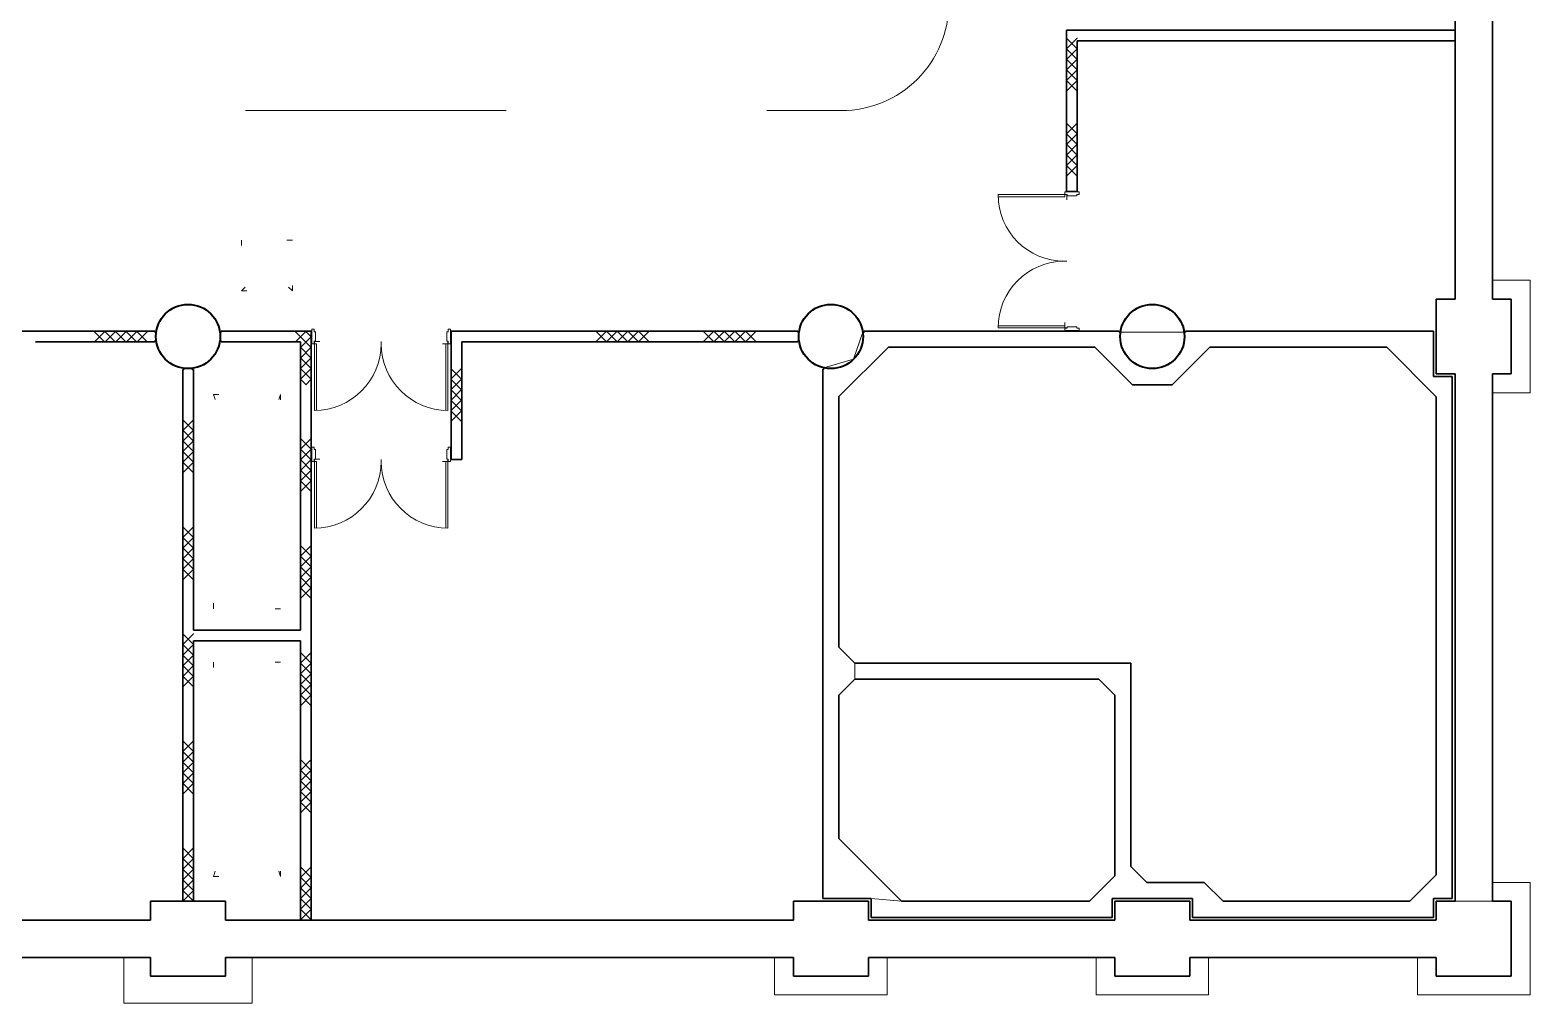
# Model space of a CAD drawing. Header units: metres. Extents: x 1807 to 3745, y 842 to 1968.
# Drawn here: x 3600.05 to 3628.05, y 1263.3 to 1281.48 of the extents above; entities that cross this region are included whole.
import ezdxf

# ---------------------------------------------------------------- set-up
doc = ezdxf.new("R2010")
doc.units = ezdxf.units.M
doc.header["$MEASUREMENT"] = 0
doc.linetypes.add('DGN1', pattern=[7.299439, 0, -7.299439])
doc.linetypes.add('DGN2', pattern=[9.732586, 4.866293, -4.866293])
doc.layers.add('Level 1', color=7, linetype='Continuous', lineweight=0)

msp = doc.modelspace()

# ---------------------------------------------------------------- linework, layer by layer
at = {"layer": 'Level 1', "color": 7, "linetype": 'Continuous', "lineweight": 30}
for p, q in [((3626.649, 1276.45), (3626.649, 1286.3)), ((3627.349, 1276.45), (3627.349, 1286.3)), ((3626.649, 1281.475), (3619.399, 1281.475)), ((3619.399, 1278.46), (3619.399, 1281.475)), ((3619.598, 1278.46), (3619.599, 1281.275)), ((3626.649, 1281.275), (3619.599, 1281.275)), ((3619.399, 1278.46), (3619.598, 1278.46)), ((3626.649, 1276.45), (3626.299, 1276.45)), ((3626.299, 1276.45), (3626.299, 1275.05)), ((3627.699, 1276.45), (3627.349, 1276.45)), ((3627.699, 1275.05), (3627.699, 1276.45)), ((3602.379, 1275.85), (3599.454, 1275.85)), ((3602.379, 1275.83), (3602.379, 1275.85)), ((3602.404, 1275.83), (3602.379, 1275.83)), ((3603.594, 1275.83), (3603.619, 1275.83)), ((3605.299, 1275.85), (3603.619, 1275.85)), ((3603.619, 1275.83), (3603.619, 1275.85)), ((3605.299, 1264.85), (3605.299, 1275.85)), ((3607.91, 1275.85), (3614.379, 1275.85)), ((3607.91, 1273.45), (3607.91, 1275.85)), ((3614.379, 1275.83), (3614.379, 1275.85)), ((3614.404, 1275.83), (3614.379, 1275.83)), ((3615.594, 1275.83), (3615.619, 1275.83)), ((3620.379, 1275.85), (3615.619, 1275.85)), ((3615.619, 1275.83), (3615.619, 1275.85)), ((3621.594, 1275.83), (3621.619, 1275.83)), ((3626.249, 1275.85), (3621.619, 1275.85)), ((3621.619, 1275.83), (3621.619, 1275.85)), ((3626.249, 1275), (3626.249, 1275.85)), ((3602.379, 1275.65), (3600.149, 1275.65)), ((3602.404, 1275.67), (3602.379, 1275.67)), ((3602.379, 1275.67), (3602.379, 1275.65)), ((3603.594, 1275.67), (3603.619, 1275.67)), ((3603.619, 1275.67), (3603.619, 1275.65)), ((3605.099, 1275.65), (3603.619, 1275.65)), ((3605.099, 1270.265), (3605.099, 1275.65)), ((3608.11, 1273.45), (3608.11, 1275.65)), ((3608.11, 1275.65), (3614.38, 1275.65)), ((3614.404, 1275.67), (3614.379, 1275.67)), ((3614.379, 1275.67), (3614.38, 1275.65)), ((3615.149, 1274.627), (3616.072, 1275.55)), ((3619.926, 1275.55), (3616.072, 1275.55)), ((3620.626, 1274.85), (3619.926, 1275.55)), ((3621.372, 1274.85), (3622.072, 1275.55)), ((3625.375, 1275.55), (3622.072, 1275.55)), ((3625.375, 1275.55), (3626.299, 1274.626)), ((3602.899, 1265.2), (3602.899, 1275.131)), ((3602.919, 1275.131), (3602.899, 1275.131)), ((3602.919, 1275.156), (3602.919, 1275.131)), ((3603.079, 1275.156), (3603.079, 1275.131)), ((3603.079, 1275.131), (3603.099, 1275.131)), ((3603.099, 1270.265), (3603.099, 1275.131)), ((3614.849, 1265.25), (3614.849, 1275.14)), ((3614.869, 1275.14), (3614.849, 1275.14)), ((3614.869, 1275.165), (3614.869, 1275.14)), ((3621.372, 1274.85), (3620.626, 1274.85)), ((3626.599, 1275), (3626.249, 1275)), ((3626.299, 1275.05), (3626.649, 1275.05)), ((3626.599, 1265.25), (3626.599, 1275)), ((3626.649, 1265.2), (3626.649, 1275.05)), ((3627.349, 1265.201), (3627.349, 1275.05)), ((3627.349, 1275.05), (3627.699, 1275.05)), ((3615.149, 1269.95), (3615.149, 1274.627)), ((3626.299, 1265.695), (3626.299, 1274.626)), ((3607.91, 1273.45), (3608.11, 1273.45)), ((3605.099, 1270.265), (3603.099, 1270.265)), ((3605.099, 1270.065), (3603.099, 1270.066)), ((3603.099, 1265.2), (3603.099, 1270.066)), ((3605.099, 1264.85), (3605.099, 1270.065)), ((3615.449, 1269.65), (3615.149, 1269.95)), ((3620.599, 1269.65), (3615.449, 1269.65)), ((3620.599, 1265.85), (3620.599, 1269.65)), ((3615.149, 1269.05), (3615.449, 1269.35)), ((3619.999, 1269.35), (3615.449, 1269.35)), ((3620.299, 1269.05), (3619.999, 1269.35)), ((3615.149, 1266.371), (3615.149, 1269.05)), ((3620.299, 1265.675), (3620.299, 1269.05)), ((3616.319, 1265.2), (3615.149, 1266.371)), ((3619.824, 1265.2), (3620.299, 1265.675)), ((3620.599, 1265.85), (3620.899, 1265.55)), ((3625.804, 1265.2), (3626.299, 1265.695)), ((3621.969, 1265.55), (3620.899, 1265.55)), ((3622.319, 1265.2), (3621.969, 1265.55)), ((3603.699, 1265.2), (3602.299, 1265.2)), ((3602.299, 1265.2), (3602.299, 1264.85)), ((3603.699, 1264.85), (3603.699, 1265.2)), ((3615.699, 1265.2), (3614.299, 1265.2)), ((3614.299, 1265.2), (3614.299, 1264.85)), ((3615.749, 1265.25), (3614.849, 1265.25)), ((3615.699, 1264.85), (3615.699, 1265.2)), ((3615.749, 1264.9), (3615.749, 1265.25)), ((3619.824, 1265.2), (3616.319, 1265.2)), ((3621.749, 1265.25), (3620.249, 1265.25)), ((3620.249, 1264.9), (3620.249, 1265.25)), ((3621.699, 1265.2), (3620.299, 1265.2)), ((3620.299, 1265.2), (3620.299, 1264.85)), ((3621.699, 1264.85), (3621.699, 1265.2)), ((3621.749, 1264.9), (3621.749, 1265.25)), ((3625.804, 1265.2), (3622.319, 1265.2)), ((3626.249, 1264.9), (3626.249, 1265.25)), ((3626.599, 1265.25), (3626.249, 1265.25)), ((3626.299, 1264.851), (3626.299, 1265.201)), ((3626.299, 1265.201), (3626.649, 1265.2)), ((3627.349, 1265.201), (3627.699, 1265.2)), ((3627.699, 1265.2), (3627.699, 1263.8)), ((3591.699, 1264.85), (3602.299, 1264.85)), ((3603.699, 1264.85), (3614.299, 1264.85)), ((3615.699, 1264.85), (3620.299, 1264.85)), ((3620.249, 1264.9), (3615.749, 1264.9)), ((3621.699, 1264.85), (3626.299, 1264.85)), ((3626.249, 1264.9), (3621.749, 1264.9)), ((3591.699, 1264.15), (3602.299, 1264.15)), ((3602.299, 1264.15), (3602.299, 1263.8)), ((3603.699, 1263.8), (3603.699, 1264.15)), ((3603.699, 1264.15), (3614.299, 1264.15)), ((3614.299, 1264.15), (3614.299, 1263.8)), ((3615.699, 1263.8), (3615.699, 1264.15)), ((3615.699, 1264.15), (3620.299, 1264.15)), ((3620.299, 1264.15), (3620.299, 1263.8)), ((3621.699, 1263.8), (3621.699, 1264.15)), ((3621.699, 1264.15), (3626.299, 1264.15)), ((3626.299, 1263.8), (3626.299, 1264.151)), ((3602.299, 1263.8), (3603.699, 1263.8)), ((3614.299, 1263.8), (3615.699, 1263.8)), ((3620.299, 1263.8), (3621.699, 1263.8)), ((3627.699, 1263.8), (3626.299, 1263.8))]:
    msp.add_line(p, q, dxfattribs=at)
at = {"layer": 'Level 1', "color": 7, "linetype": 'Continuous', "lineweight": 0}
for p, q in [((3626.649, 1276.45), (3626.649, 1286.3)), ((3627.349, 1286.3), (3627.349, 1276.45)), ((3619.405, 1281.328), (3619.399, 1281.322)), ((3619.599, 1281.324), (3619.399, 1281.124)), ((3619.399, 1281.324), (3619.599, 1281.124)), ((3619.593, 1281.328), (3619.599, 1281.322)), ((3619.599, 1281.126), (3619.399, 1280.926)), ((3619.399, 1281.126), (3619.599, 1280.926)), ((3619.599, 1280.928), (3619.399, 1280.728)), ((3619.399, 1280.928), (3619.599, 1280.728)), ((3619.599, 1280.73), (3619.399, 1280.53)), ((3619.399, 1280.73), (3619.599, 1280.53)), ((3619.599, 1280.532), (3619.399, 1280.332)), ((3619.399, 1280.532), (3619.599, 1280.332)), ((3619.399, 1280.334), (3619.405, 1280.328)), ((3619.599, 1280.334), (3619.593, 1280.328)), ((3619.405, 1279.74), (3619.399, 1279.734)), ((3619.599, 1279.736), (3619.399, 1279.536)), ((3619.399, 1279.736), (3619.599, 1279.536)), ((3619.593, 1279.74), (3619.599, 1279.734)), ((3619.599, 1279.538), (3619.399, 1279.338)), ((3619.399, 1279.538), (3619.599, 1279.338)), ((3619.599, 1279.34), (3619.399, 1279.14)), ((3619.399, 1279.34), (3619.599, 1279.14)), ((3619.599, 1279.142), (3619.399, 1278.942)), ((3619.399, 1279.142), (3619.599, 1278.942)), ((3619.599, 1278.944), (3619.399, 1278.744)), ((3619.399, 1278.944), (3619.599, 1278.744)), ((3619.399, 1278.746), (3619.405, 1278.74)), ((3619.599, 1278.746), (3619.593, 1278.74)), ((3619.364, 1278.4), (3618.118, 1278.4)), ((3618.119, 1278.36), (3619.364, 1278.36)), ((3619.634, 1278.45), (3619.364, 1278.45)), ((3619.364, 1278.45), (3619.364, 1278.405)), ((3619.364, 1278.405), (3619.409, 1278.405)), ((3619.364, 1278.36), (3619.364, 1278.4)), ((3619.399, 1278.45), (3619.399, 1278.46)), ((3619.399, 1278.46), (3619.599, 1278.46)), ((3619.599, 1278.45), (3619.399, 1278.45)), ((3619.409, 1278.405), (3619.409, 1278.38)), ((3619.409, 1278.38), (3619.589, 1278.38)), ((3619.589, 1278.38), (3619.589, 1278.405)), ((3619.589, 1278.405), (3619.634, 1278.405)), ((3619.599, 1278.46), (3619.599, 1278.45)), ((3619.634, 1278.405), (3619.634, 1278.45)), ((3628.049, 1276.8), (3627.349, 1276.8)), ((3628.049, 1274.7), (3628.049, 1276.8)), ((3626.299, 1275.05), (3626.299, 1276.45)), ((3626.299, 1276.45), (3626.649, 1276.45)), ((3627.349, 1276.45), (3627.699, 1276.45)), ((3627.699, 1276.45), (3627.699, 1275.05)), ((3601.251, 1275.846), (3601.245, 1275.84)), ((3601.449, 1275.646), (3601.249, 1275.846)), ((3601.449, 1275.846), (3601.249, 1275.646)), ((3601.647, 1275.646), (3601.447, 1275.846)), ((3601.647, 1275.846), (3601.447, 1275.646)), ((3601.845, 1275.646), (3601.645, 1275.846)), ((3601.845, 1275.846), (3601.645, 1275.646)), ((3602.043, 1275.646), (3601.843, 1275.846)), ((3602.043, 1275.846), (3601.843, 1275.646)), ((3602.241, 1275.646), (3602.041, 1275.846)), ((3602.241, 1275.846), (3602.041, 1275.646)), ((3602.245, 1275.84), (3602.239, 1275.846)), ((3605.007, 1275.85), (3604.999, 1275.842)), ((3604.999, 1275.846), (3605.299, 1275.546)), ((3605.205, 1275.85), (3605.005, 1275.65)), ((3605.299, 1275.746), (3605.099, 1275.546)), ((3605.193, 1275.85), (3605.299, 1275.744)), ((3605.299, 1275.85), (3605.309, 1275.85)), ((3605.299, 1275.65), (3605.299, 1275.85)), ((3605.309, 1275.885), (3605.309, 1275.615)), ((3605.354, 1275.885), (3605.309, 1275.885)), ((3605.309, 1275.85), (3605.309, 1275.65)), ((3605.354, 1275.84), (3605.354, 1275.885)), ((3605.379, 1275.84), (3605.354, 1275.84)), ((3605.379, 1275.66), (3605.379, 1275.84)), ((3607.829, 1275.66), (3607.829, 1275.84)), ((3607.829, 1275.84), (3607.854, 1275.84)), ((3607.854, 1275.84), (3607.854, 1275.885)), ((3607.854, 1275.885), (3607.899, 1275.885)), ((3607.899, 1275.885), (3607.899, 1275.615)), ((3607.909, 1275.85), (3607.899, 1275.85)), ((3607.899, 1275.85), (3607.899, 1275.65)), ((3607.909, 1275.65), (3607.909, 1275.85)), ((3610.609, 1275.844), (3610.615, 1275.85)), ((3610.613, 1275.85), (3610.813, 1275.65)), ((3610.613, 1275.65), (3610.813, 1275.85)), ((3610.811, 1275.85), (3611.011, 1275.65)), ((3610.811, 1275.65), (3611.011, 1275.85)), ((3611.009, 1275.85), (3611.209, 1275.65)), ((3611.009, 1275.65), (3611.209, 1275.85)), ((3611.207, 1275.85), (3611.407, 1275.65)), ((3611.207, 1275.65), (3611.407, 1275.85)), ((3611.405, 1275.85), (3611.605, 1275.65)), ((3611.405, 1275.65), (3611.605, 1275.85)), ((3611.603, 1275.85), (3611.609, 1275.844)), ((3612.609, 1275.844), (3612.615, 1275.85)), ((3612.613, 1275.85), (3612.813, 1275.65)), ((3612.613, 1275.65), (3612.813, 1275.85)), ((3612.811, 1275.85), (3613.011, 1275.65)), ((3612.811, 1275.65), (3613.011, 1275.85)), ((3613.009, 1275.85), (3613.209, 1275.65)), ((3613.009, 1275.65), (3613.209, 1275.85)), ((3613.207, 1275.85), (3613.407, 1275.65)), ((3613.207, 1275.65), (3613.407, 1275.85)), ((3613.405, 1275.85), (3613.605, 1275.65)), ((3613.405, 1275.65), (3613.605, 1275.85)), ((3613.603, 1275.85), (3613.609, 1275.844)), ((3615.423, 1275.326), (3615.594, 1275.83)), ((3615.594, 1275.83), (3615.619, 1275.83)), ((3615.619, 1275.83), (3615.619, 1275.85)), ((3615.619, 1275.85), (3620.379, 1275.85)), ((3618.119, 1275.95), (3619.364, 1275.95)), ((3619.364, 1275.91), (3618.119, 1275.91)), ((3619.364, 1275.95), (3619.364, 1275.91)), ((3619.364, 1275.86), (3619.364, 1275.905)), ((3619.364, 1275.905), (3619.409, 1275.905)), ((3619.634, 1275.86), (3619.364, 1275.86)), ((3619.599, 1275.86), (3619.399, 1275.86)), ((3619.399, 1275.86), (3619.399, 1275.85)), ((3619.399, 1275.85), (3619.599, 1275.85)), ((3619.409, 1275.905), (3619.409, 1275.93)), ((3619.409, 1275.93), (3619.589, 1275.93)), ((3619.589, 1275.93), (3619.589, 1275.905)), ((3619.589, 1275.905), (3619.634, 1275.905)), ((3619.599, 1275.85), (3619.599, 1275.86)), ((3619.634, 1275.905), (3619.634, 1275.86)), ((3620.379, 1275.85), (3620.379, 1275.83)), ((3620.379, 1275.83), (3620.404, 1275.83)), ((3620.404, 1275.83), (3621.594, 1275.83)), ((3621.594, 1275.83), (3621.619, 1275.83)), ((3621.619, 1275.83), (3621.619, 1275.85)), ((3621.619, 1275.85), (3626.249, 1275.85)), ((3626.249, 1275.85), (3626.249, 1275)), ((3601.251, 1275.646), (3601.245, 1275.652)), ((3602.245, 1275.652), (3602.239, 1275.646)), ((3605.299, 1275.548), (3605.099, 1275.348)), ((3605.099, 1275.548), (3605.299, 1275.348)), ((3605.309, 1275.65), (3605.299, 1275.65)), ((3605.309, 1275.615), (3605.354, 1275.615)), ((3605.354, 1275.615), (3605.354, 1275.66)), ((3605.354, 1275.66), (3605.379, 1275.66)), ((3605.359, 1275.615), (3605.359, 1274.37)), ((3605.399, 1275.615), (3605.359, 1275.615)), ((3605.399, 1274.37), (3605.399, 1275.615)), ((3607.809, 1274.37), (3607.809, 1275.615)), ((3607.809, 1275.615), (3607.849, 1275.615)), ((3607.854, 1275.66), (3607.829, 1275.66)), ((3607.849, 1275.615), (3607.849, 1274.37)), ((3607.854, 1275.615), (3607.854, 1275.66)), ((3607.899, 1275.615), (3607.854, 1275.615)), ((3607.899, 1275.65), (3607.909, 1275.65)), ((3610.609, 1275.656), (3610.615, 1275.65)), ((3611.603, 1275.65), (3611.609, 1275.656)), ((3612.609, 1275.656), (3612.615, 1275.65)), ((3613.603, 1275.65), (3613.609, 1275.656)), ((3616.072, 1275.55), (3615.149, 1274.627)), ((3619.926, 1275.55), (3616.072, 1275.55)), ((3620.626, 1274.85), (3619.926, 1275.55)), ((3622.072, 1275.55), (3621.372, 1274.85)), ((3625.375, 1275.55), (3622.072, 1275.55)), ((3626.299, 1274.626), (3625.375, 1275.55)), ((3605.299, 1275.35), (3605.099, 1275.15)), ((3605.099, 1275.35), (3605.299, 1275.15)), ((3605.299, 1275.152), (3605.099, 1274.952)), ((3605.099, 1275.152), (3605.299, 1274.952)), ((3607.91, 1275.157), (3607.904, 1275.151)), ((3608.104, 1275.153), (3607.904, 1274.953)), ((3607.904, 1275.153), (3608.104, 1274.953)), ((3608.098, 1275.157), (3608.104, 1275.151)), ((3614.849, 1265.25), (3614.849, 1275.14)), ((3614.849, 1275.14), (3614.869, 1275.14)), ((3614.869, 1275.165), (3615.423, 1275.326)), ((3614.869, 1275.14), (3614.869, 1275.165)), ((3605.099, 1274.954), (3605.203, 1274.85)), ((3605.299, 1274.954), (3605.195, 1274.85)), ((3608.104, 1274.955), (3607.904, 1274.755)), ((3607.904, 1274.955), (3608.104, 1274.755)), ((3621.372, 1274.85), (3620.626, 1274.85)), ((3626.249, 1275), (3626.599, 1275)), ((3626.649, 1275.05), (3626.299, 1275.05)), ((3626.599, 1275), (3626.599, 1265.25)), ((3626.649, 1265.2), (3626.649, 1275.05)), ((3627.699, 1275.05), (3627.349, 1275.05)), ((3627.349, 1275.05), (3627.349, 1265.201)), ((3608.104, 1274.757), (3607.904, 1274.557)), ((3607.904, 1274.757), (3608.104, 1274.557)), ((3608.104, 1274.559), (3607.904, 1274.359)), ((3607.904, 1274.559), (3608.104, 1274.359)), ((3615.149, 1274.627), (3615.149, 1269.95)), ((3626.299, 1265.695), (3626.299, 1274.626)), ((3627.349, 1274.7), (3628.049, 1274.7)), ((3608.104, 1274.361), (3607.904, 1274.161)), ((3607.904, 1274.361), (3608.104, 1274.161)), ((3602.905, 1274.2), (3602.899, 1274.194)), ((3603.099, 1274.196), (3602.899, 1273.996)), ((3602.899, 1274.196), (3603.099, 1273.996)), ((3603.099, 1273.998), (3602.899, 1273.798)), ((3602.899, 1273.998), (3603.099, 1273.798)), ((3603.093, 1274.2), (3603.099, 1274.194)), ((3607.904, 1274.163), (3607.91, 1274.157)), ((3608.104, 1274.163), (3608.098, 1274.157)), ((3603.099, 1273.8), (3602.899, 1273.6)), ((3602.899, 1273.8), (3603.099, 1273.6)), ((3605.105, 1273.85), (3605.099, 1273.844)), ((3605.299, 1273.846), (3605.099, 1273.646)), ((3605.099, 1273.846), (3605.299, 1273.646)), ((3605.293, 1273.85), (3605.299, 1273.844)), ((3603.099, 1273.602), (3602.899, 1273.402)), ((3602.899, 1273.602), (3603.099, 1273.402)), ((3605.299, 1273.648), (3605.099, 1273.448)), ((3605.099, 1273.648), (3605.299, 1273.448)), ((3605.299, 1273.45), (3605.099, 1273.25)), ((3605.099, 1273.45), (3605.299, 1273.25)), ((3605.3, 1273.65), (3605.309, 1273.65)), ((3605.3, 1273.45), (3605.3, 1273.65)), ((3605.309, 1273.45), (3605.3, 1273.45)), ((3605.309, 1273.685), (3605.31, 1273.416)), ((3605.355, 1273.685), (3605.309, 1273.685)), ((3605.309, 1273.65), (3605.309, 1273.45)), ((3605.354, 1273.64), (3605.355, 1273.685)), ((3605.38, 1273.64), (3605.354, 1273.64)), ((3605.355, 1273.415), (3605.354, 1273.46)), ((3605.354, 1273.46), (3605.38, 1273.46)), ((3605.38, 1273.46), (3605.38, 1273.64)), ((3607.83, 1273.46), (3607.83, 1273.64)), ((3607.83, 1273.64), (3607.855, 1273.64)), ((3607.855, 1273.46), (3607.83, 1273.46)), ((3607.854, 1273.416), (3607.855, 1273.46)), ((3607.855, 1273.64), (3607.855, 1273.685)), ((3607.855, 1273.685), (3607.9, 1273.685)), ((3607.9, 1273.685), (3607.899, 1273.415)), ((3607.91, 1273.65), (3607.899, 1273.65)), ((3607.899, 1273.65), (3607.9, 1273.45)), ((3607.9, 1273.45), (3607.91, 1273.45)), ((3607.91, 1273.45), (3607.91, 1273.65)), ((3603.099, 1273.404), (3602.899, 1273.204)), ((3602.899, 1273.404), (3603.099, 1273.204)), ((3602.899, 1273.206), (3602.905, 1273.2)), ((3603.099, 1273.206), (3603.093, 1273.2)), ((3605.299, 1273.252), (3605.099, 1273.052)), ((3605.099, 1273.252), (3605.299, 1273.052)), ((3605.31, 1273.416), (3605.355, 1273.415)), ((3605.359, 1273.415), (3605.359, 1272.17)), ((3605.399, 1273.415), (3605.359, 1273.415)), ((3605.399, 1272.171), (3605.399, 1273.415)), ((3607.809, 1272.171), (3607.81, 1273.415)), ((3607.81, 1273.415), (3607.849, 1273.415)), ((3607.849, 1273.415), (3607.849, 1272.17)), ((3607.899, 1273.415), (3607.854, 1273.416)), ((3605.299, 1273.054), (3605.099, 1272.854)), ((3605.099, 1273.054), (3605.299, 1272.854)), ((3605.099, 1272.856), (3605.105, 1272.85)), ((3605.299, 1272.856), (3605.293, 1272.85)), ((3602.905, 1272.2), (3602.899, 1272.194)), ((3603.099, 1272.196), (3602.899, 1271.996)), ((3602.899, 1272.196), (3603.099, 1271.996)), ((3603.093, 1272.2), (3603.099, 1272.194)), ((3603.099, 1271.998), (3602.899, 1271.798)), ((3602.899, 1271.998), (3603.099, 1271.798)), ((3603.099, 1271.8), (3602.899, 1271.6)), ((3602.899, 1271.8), (3603.099, 1271.6)), ((3605.105, 1271.85), (3605.099, 1271.844)), ((3605.299, 1271.846), (3605.099, 1271.646)), ((3605.099, 1271.846), (3605.299, 1271.646)), ((3605.293, 1271.85), (3605.299, 1271.844)), ((3603.099, 1271.602), (3602.899, 1271.402)), ((3602.899, 1271.602), (3603.099, 1271.402)), ((3605.299, 1271.648), (3605.099, 1271.448)), ((3605.099, 1271.648), (3605.299, 1271.448)), ((3603.099, 1271.404), (3602.899, 1271.204)), ((3602.899, 1271.404), (3603.099, 1271.204)), ((3602.899, 1271.206), (3602.905, 1271.2)), ((3603.099, 1271.206), (3603.093, 1271.2)), ((3605.299, 1271.45), (3605.099, 1271.25)), ((3605.099, 1271.45), (3605.299, 1271.25)), ((3605.299, 1271.252), (3605.099, 1271.052)), ((3605.099, 1271.252), (3605.299, 1271.052)), ((3605.299, 1271.054), (3605.099, 1270.854)), ((3605.099, 1271.054), (3605.299, 1270.854)), ((3605.099, 1270.856), (3605.105, 1270.85)), ((3605.299, 1270.856), (3605.293, 1270.85)), ((3602.905, 1270.2), (3602.899, 1270.194)), ((3603.099, 1270.196), (3602.899, 1269.996)), ((3602.899, 1270.196), (3603.099, 1269.996)), ((3603.093, 1270.2), (3603.099, 1270.194)), ((3603.099, 1269.998), (3602.899, 1269.798)), ((3602.899, 1269.998), (3603.099, 1269.798)), ((3603.099, 1269.8), (3602.899, 1269.6)), ((3602.899, 1269.8), (3603.099, 1269.6)), ((3605.105, 1269.85), (3605.099, 1269.844)), ((3605.299, 1269.846), (3605.099, 1269.646)), ((3605.099, 1269.846), (3605.299, 1269.646)), ((3605.293, 1269.85), (3605.299, 1269.844)), ((3615.149, 1269.95), (3615.449, 1269.65)), ((3603.099, 1269.602), (3602.899, 1269.402)), ((3602.899, 1269.602), (3603.099, 1269.402)), ((3605.299, 1269.648), (3605.099, 1269.448)), ((3605.099, 1269.648), (3605.299, 1269.448)), ((3615.449, 1269.35), (3615.449, 1269.65)), ((3615.449, 1269.65), (3620.599, 1269.65)), ((3615.449, 1269.65), (3615.449, 1269.35)), ((3620.599, 1269.65), (3620.599, 1265.85)), ((3603.099, 1269.404), (3602.899, 1269.204)), ((3602.899, 1269.404), (3603.099, 1269.204)), ((3605.299, 1269.45), (3605.099, 1269.25)), ((3605.099, 1269.45), (3605.299, 1269.25)), ((3605.299, 1269.252), (3605.099, 1269.052)), ((3605.099, 1269.252), (3605.299, 1269.052)), ((3615.449, 1269.35), (3615.149, 1269.05)), ((3619.999, 1269.35), (3615.449, 1269.35)), ((3620.299, 1269.05), (3619.999, 1269.35)), ((3602.899, 1269.206), (3602.905, 1269.2)), ((3603.099, 1269.206), (3603.093, 1269.2)), ((3605.299, 1269.054), (3605.099, 1268.854)), ((3605.099, 1269.054), (3605.299, 1268.854)), ((3615.149, 1269.05), (3615.149, 1266.371)), ((3620.299, 1265.675), (3620.299, 1269.05)), ((3605.099, 1268.856), (3605.105, 1268.85)), ((3605.299, 1268.856), (3605.293, 1268.85)), ((3602.905, 1268.2), (3602.899, 1268.194)), ((3603.099, 1268.196), (3602.899, 1267.996)), ((3602.899, 1268.196), (3603.099, 1267.996)), ((3603.093, 1268.2), (3603.099, 1268.194)), ((3603.099, 1267.998), (3602.899, 1267.798)), ((3602.899, 1267.998), (3603.099, 1267.798)), ((3605.105, 1267.85), (3605.099, 1267.844)), ((3605.299, 1267.846), (3605.099, 1267.646)), ((3605.099, 1267.846), (3605.299, 1267.646)), ((3605.293, 1267.85), (3605.299, 1267.844)), ((3603.099, 1267.8), (3602.899, 1267.6)), ((3602.899, 1267.8), (3603.099, 1267.6)), ((3603.099, 1267.602), (3602.899, 1267.402)), ((3602.899, 1267.602), (3603.099, 1267.402)), ((3605.299, 1267.648), (3605.099, 1267.448)), ((3605.099, 1267.648), (3605.299, 1267.448)), ((3603.099, 1267.404), (3602.899, 1267.204)), ((3602.899, 1267.404), (3603.099, 1267.204)), ((3605.299, 1267.45), (3605.099, 1267.25)), ((3605.099, 1267.45), (3605.299, 1267.25)), ((3602.899, 1267.206), (3602.905, 1267.2)), ((3603.099, 1267.206), (3603.093, 1267.2)), ((3605.299, 1267.252), (3605.099, 1267.052)), ((3605.099, 1267.252), (3605.299, 1267.052)), ((3605.299, 1267.054), (3605.099, 1266.854)), ((3605.099, 1267.054), (3605.299, 1266.854)), ((3605.099, 1266.856), (3605.105, 1266.85)), ((3605.299, 1266.856), (3605.293, 1266.85)), ((3602.905, 1266.2), (3602.899, 1266.194)), ((3603.099, 1266.196), (3602.899, 1265.996)), ((3602.899, 1266.196), (3603.099, 1265.996)), ((3603.093, 1266.2), (3603.099, 1266.194)), ((3615.149, 1266.371), (3616.319, 1265.2)), ((3603.099, 1265.998), (3602.899, 1265.798)), ((3602.899, 1265.998), (3603.099, 1265.798)), ((3603.099, 1265.8), (3602.899, 1265.6)), ((3602.899, 1265.8), (3603.099, 1265.6)), ((3603.099, 1265.602), (3602.899, 1265.402)), ((3602.899, 1265.602), (3603.099, 1265.402)), ((3605.105, 1265.85), (3605.099, 1265.844)), ((3605.299, 1265.846), (3605.099, 1265.646)), ((3605.099, 1265.846), (3605.299, 1265.646)), ((3605.299, 1265.648), (3605.099, 1265.448)), ((3605.099, 1265.648), (3605.299, 1265.448)), ((3605.293, 1265.85), (3605.299, 1265.844)), ((3619.824, 1265.2), (3620.299, 1265.675)), ((3620.599, 1265.85), (3620.899, 1265.55)), ((3625.804, 1265.2), (3626.299, 1265.695)), ((3603.099, 1265.404), (3602.899, 1265.204)), ((3602.899, 1265.404), (3603.099, 1265.204)), ((3605.299, 1265.45), (3605.099, 1265.25)), ((3605.099, 1265.45), (3605.299, 1265.25)), ((3620.899, 1265.55), (3621.969, 1265.55)), ((3621.969, 1265.55), (3622.319, 1265.2)), ((3627.349, 1265.55), (3628.049, 1265.55)), ((3628.049, 1265.55), (3628.049, 1263.45)), ((3602.299, 1264.85), (3602.299, 1265.2)), ((3602.299, 1265.2), (3603.699, 1265.2)), ((3602.899, 1265.206), (3602.905, 1265.2)), ((3603.099, 1265.206), (3603.093, 1265.2)), ((3603.699, 1265.2), (3603.699, 1264.85)), ((3605.299, 1265.252), (3605.099, 1265.052)), ((3605.099, 1265.252), (3605.299, 1265.052)), ((3605.299, 1265.054), (3605.099, 1264.854)), ((3605.099, 1265.054), (3605.299, 1264.854)), ((3614.299, 1264.85), (3614.299, 1265.2)), ((3614.299, 1265.2), (3615.699, 1265.2)), ((3615.749, 1265.25), (3614.849, 1265.25)), ((3615.699, 1265.2), (3615.699, 1264.85)), ((3615.749, 1264.9), (3615.749, 1265.25)), ((3615.749, 1265.25), (3616.319, 1265.2)), ((3616.319, 1265.2), (3615.749, 1265.25)), ((3616.319, 1265.2), (3619.824, 1265.2)), ((3621.749, 1265.25), (3620.249, 1265.25)), ((3620.249, 1265.25), (3620.249, 1264.9)), ((3620.299, 1264.85), (3620.299, 1265.2)), ((3620.299, 1265.2), (3621.699, 1265.2)), ((3621.699, 1265.2), (3621.699, 1264.85)), ((3621.749, 1264.9), (3621.749, 1265.25)), ((3622.319, 1265.2), (3625.804, 1265.2)), ((3626.599, 1265.25), (3626.249, 1265.25)), ((3626.249, 1265.25), (3626.249, 1264.9)), ((3626.299, 1264.85), (3626.299, 1265.201)), ((3626.299, 1265.201), (3627.699, 1265.2)), ((3627.349, 1265.201), (3626.649, 1265.2)), ((3627.699, 1265.2), (3627.699, 1263.8)), ((3591.699, 1264.85), (3602.299, 1264.85)), ((3603.699, 1264.85), (3614.299, 1264.85)), ((3605.099, 1264.856), (3605.105, 1264.85)), ((3605.299, 1264.856), (3605.293, 1264.85)), ((3615.699, 1264.85), (3620.299, 1264.85)), ((3620.249, 1264.9), (3615.749, 1264.9)), ((3621.699, 1264.85), (3626.299, 1264.85)), ((3626.249, 1264.9), (3621.749, 1264.9)), ((3602.299, 1264.15), (3591.699, 1264.15)), ((3601.799, 1264.15), (3601.799, 1263.3)), ((3602.299, 1263.8), (3602.299, 1264.15)), ((3614.299, 1264.15), (3603.699, 1264.15)), ((3603.699, 1264.15), (3603.699, 1263.8)), ((3604.199, 1263.3), (3604.199, 1264.15)), ((3613.949, 1264.15), (3613.949, 1263.45)), ((3614.299, 1263.8), (3614.299, 1264.15)), ((3620.299, 1264.15), (3615.699, 1264.15)), ((3615.699, 1264.15), (3615.699, 1263.8)), ((3616.049, 1263.45), (3616.049, 1264.15)), ((3619.949, 1264.15), (3619.949, 1263.45)), ((3620.299, 1263.8), (3620.299, 1264.15)), ((3626.299, 1264.15), (3621.699, 1264.15)), ((3621.699, 1264.15), (3621.699, 1263.8)), ((3622.049, 1263.45), (3622.049, 1264.15)), ((3625.949, 1263.45), (3625.949, 1264.151)), ((3626.299, 1263.8), (3626.299, 1264.15)), ((3603.699, 1263.8), (3602.299, 1263.8)), ((3615.699, 1263.8), (3614.299, 1263.8)), ((3621.699, 1263.8), (3620.299, 1263.8)), ((3627.699, 1263.8), (3626.299, 1263.8)), ((3613.949, 1263.45), (3616.049, 1263.45)), ((3619.949, 1263.45), (3622.049, 1263.45)), ((3628.049, 1263.45), (3625.949, 1263.45)), ((3601.799, 1263.3), (3604.199, 1263.3))]:
    msp.add_line(p, q, dxfattribs=at)
at = {"layer": 'Level 1', "color": 7, "linetype": 'DGN2', "lineweight": 0}
msp.add_line((3594.34, 1279.971), (3615.199, 1279.971), dxfattribs=at)
at = {"layer": 'Level 1', "color": 7, "linetype": 'DGN1', "lineweight": 0}
for p, q in [((3619.364, 1275.91), (3619.364, 1278.4)), ((3619.404, 1278.4), (3619.364, 1278.4)), ((3619.404, 1278.4), (3619.404, 1275.91)), ((3604.946, 1277.55), (3603.996, 1277.551)), ((3603.996, 1277.551), (3603.996, 1276.601)), ((3604.946, 1276.601), (3603.996, 1277.551)), ((3603.996, 1276.601), (3604.946, 1277.55)), ((3604.946, 1276.601), (3604.946, 1277.55)), ((3619.364, 1277.155), (3619.404, 1277.155)), ((3603.996, 1276.601), (3604.946, 1276.601)), ((3619.404, 1275.91), (3619.364, 1275.91)), ((3605.359, 1275.655), (3607.849, 1275.655)), ((3605.359, 1275.655), (3605.359, 1275.615)), ((3607.849, 1275.615), (3605.359, 1275.615)), ((3606.604, 1275.615), (3606.604, 1275.655)), ((3607.849, 1275.655), (3607.849, 1275.615)), ((3603.474, 1274.666), (3604.724, 1270.666)), ((3604.724, 1274.666), (3603.474, 1270.666)), ((3603.474, 1270.666), (3603.474, 1274.666)), ((3603.474, 1274.666), (3604.724, 1274.666)), ((3604.724, 1274.666), (3604.724, 1270.666)), ((3605.359, 1273.456), (3607.849, 1273.455)), ((3605.359, 1273.456), (3605.36, 1273.415)), ((3606.604, 1273.415), (3606.604, 1273.455)), ((3607.849, 1273.455), (3607.849, 1273.415)), ((3607.849, 1273.415), (3605.359, 1273.415)), ((3604.724, 1270.666), (3603.474, 1270.666)), ((3603.474, 1265.666), (3604.724, 1269.665)), ((3604.724, 1265.665), (3603.474, 1269.665)), ((3604.724, 1269.665), (3603.474, 1269.665)), ((3603.474, 1269.665), (3603.474, 1265.666)), ((3604.724, 1265.665), (3604.724, 1269.665)), ((3603.474, 1265.666), (3604.724, 1265.665))]:
    msp.add_line(p, q, dxfattribs=at)
at = {"layer": 'Level 1', "color": 7, "linetype": 'Continuous', "lineweight": 40}
for centre in [(3602.999, 1275.75), (3614.999, 1275.75), (3620.999, 1275.75)]:
    msp.add_circle(centre, 0.6, dxfattribs=at)
at = {"layer": 'Level 1', "color": 7, "linetype": 'Continuous', "lineweight": 0}
for centre in [(3602.999, 1275.75), (3614.999, 1275.75), (3620.999, 1275.75)]:
    msp.add_circle(centre, 0.6, dxfattribs=at)
at = {"layer": 'Level 1', "color": 7, "linetype": 'DGN2', "lineweight": 0}
msp.add_arc((3615.199, 1281.971), 2, 269.9993, 0.0024, dxfattribs=at)
at = {"layer": 'Level 1', "color": 7, "linetype": 'Continuous', "lineweight": 0}
for centre, start, end in [((3619.364, 1278.4), 180.0085, 270.0038), ((3619.364, 1275.91), 90.0038, 179.9903), ((3605.359, 1275.615), 270.0085, 0.0038), ((3607.849, 1275.615), 180.0038, 269.9903), ((3605.359, 1273.415), 270.0085, 0.0038), ((3607.849, 1273.415), 180.0038, 269.9903)]:
    msp.add_arc(centre, 1.245, start, end, dxfattribs=at)

doc.saveas('drawing.dxf')
